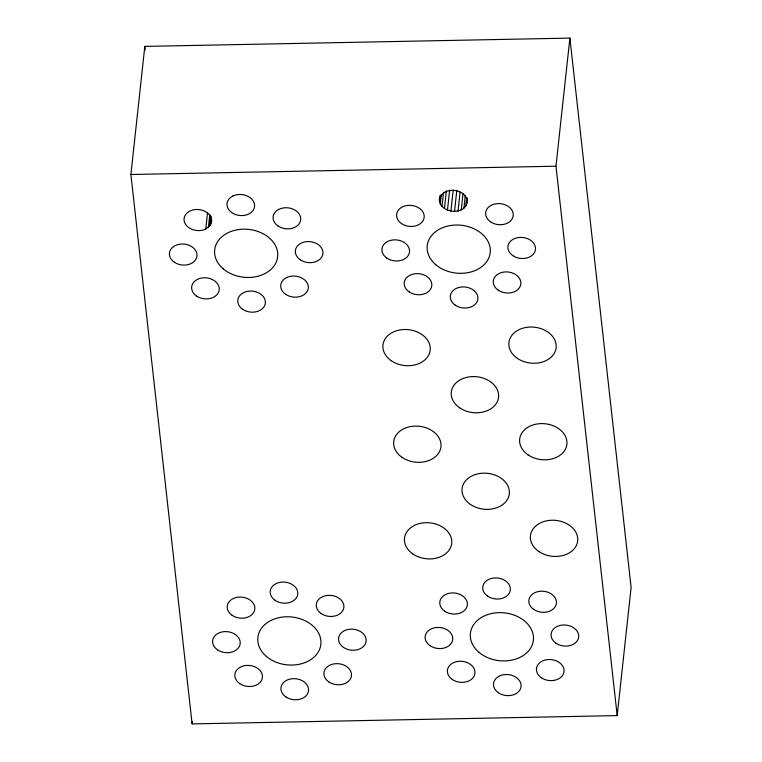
<?xml version="1.0" encoding="UTF-8"?>
<svg xmlns="http://www.w3.org/2000/svg" width="762" height="762" viewBox="0 0 762 762"><rect width="100%" height="100%" fill="white"/><g stroke="black" fill="none" stroke-linecap="round" stroke-linejoin="round"><path stroke-width="1.14" d="M439.56 201.149C439.922 186.461 464.868 187.204 467.116 200.606C466.668 218.132 433.702 212.55 440.198 195.253M130.893 174.498L144.809 46.396L569.89 38.1L631.107 587.502L617.191 715.604L192.11 723.9L130.893 174.498L555.974 166.202L569.89 38.1M205.75 229.057L210.36 225.095A13.859 10.525 6.2 0 0 199.072 209.588A13.859 10.525 6.2 0 0 184.48 222.142A13.859 10.525 6.2 0 0 205.75 229.057L207.54 212.56M208.407 227.324L209.817 214.36M209.388 226.209L210.541 215.598M210.36 225.095L211.255 216.837M192.11 723.9L192.367 721.547M440.331 203.873L441.36 194.443M441.998 206.397L443.532 192.253M444.427 208.54L446.351 190.862M447.465 210.16L449.647 190.129M450.904 211.15L453.209 189.938M454.514 211.445L456.819 190.233M458.038 211.017L460.086 192.157M461.248 209.893L463.039 193.396M463.906 208.159L465.315 195.196M465.858 205.93L466.754 197.682M467.116 200.606L467.373 198.253M466.944 203.349L467.458 198.634M555.974 166.202L617.191 715.604M144.809 46.396L145.199 49.94M232.886 196.015L230.219 197.749A13.859 10.525 6.2 0 0 237.192 215.046A13.859 10.525 6.2 0 0 254.413 203.835A13.859 10.525 6.2 0 0 232.886 196.015M528.018 454.838A23.765 18.04 6.2 0 0 566.623 445.951A23.765 18.04 6.2 0 0 535.229 424.329A23.765 18.04 6.2 0 0 528.018 454.838M538.858 551.526A23.765 18.04 6.2 0 0 577.406 542.515A23.765 18.04 6.2 0 0 545.897 520.989A23.765 18.04 6.2 0 0 538.858 551.526M470.421 504.406A23.765 18.04 6.2 0 0 509.026 495.519A23.765 18.04 6.2 0 0 477.631 473.897A23.765 18.04 6.2 0 0 470.421 504.406M459.657 407.813A23.765 18.04 6.2 0 0 498.262 398.917A23.765 18.04 6.2 0 0 466.868 377.304A23.765 18.04 6.2 0 0 459.657 407.813M391.306 360.74A23.765 18.04 6.2 0 0 429.911 351.853A23.765 18.04 6.2 0 0 398.516 330.232A23.765 18.04 6.2 0 0 391.306 360.74M402.069 457.343A23.765 18.04 6.2 0 0 440.674 448.447A23.765 18.04 6.2 0 0 409.28 426.834A23.765 18.04 6.2 0 0 402.069 457.343M412.833 553.936A23.765 18.04 6.2 0 0 451.437 545.049A23.765 18.04 6.2 0 0 420.043 523.427A23.765 18.04 6.2 0 0 412.833 553.936M517.331 358.33A23.765 18.04 6.2 0 0 555.879 349.32A23.765 18.04 6.2 0 0 524.37 327.793A23.765 18.04 6.2 0 0 517.331 358.33M285.836 696.887A13.859 10.525 6.2 0 0 308.362 691.696A13.859 10.525 6.2 0 0 290.046 679.085A13.859 10.525 6.2 0 0 285.836 696.887M277.987 225.962A13.859 10.525 6.2 0 0 300.514 220.78A13.859 10.525 6.2 0 0 282.197 208.169A13.859 10.525 6.2 0 0 277.987 225.962M174.288 262.214A13.859 10.525 6.2 0 0 196.806 257.032A13.859 10.525 6.2 0 0 178.499 244.421A13.859 10.525 6.2 0 0 174.288 262.214M196.539 296.008A13.859 10.525 6.2 0 0 219.056 290.817A13.859 10.525 6.2 0 0 200.749 278.206A13.859 10.525 6.2 0 0 196.539 296.008M223.237 268.862A31.68 24.051 6.2 0 0 276.473 261.566A31.68 24.051 6.2 0 0 238.811 229.533A31.68 24.051 6.2 0 0 223.237 268.862M300.238 259.756A13.859 10.525 6.2 0 0 322.764 254.575A13.859 10.525 6.2 0 0 304.448 241.964A13.859 10.525 6.2 0 0 300.238 259.756M285.598 294.265A13.859 10.525 6.2 0 0 308.124 289.084A13.859 10.525 6.2 0 0 289.808 276.473A13.859 10.525 6.2 0 0 285.598 294.265M242.649 309.286A13.859 10.525 6.2 0 0 265.166 304.095A13.859 10.525 6.2 0 0 246.85 291.484A13.859 10.525 6.2 0 0 242.649 309.286M401.469 223.552A13.859 10.525 6.2 0 0 423.996 218.37A13.859 10.525 6.2 0 0 405.679 205.759A13.859 10.525 6.2 0 0 401.469 223.552M490.538 221.818A13.859 10.525 6.2 0 0 513.055 216.627A13.859 10.525 6.2 0 0 494.738 204.016A13.859 10.525 6.2 0 0 490.538 221.818M386.829 258.07A13.859 10.525 6.2 0 0 409.356 252.879A13.859 10.525 6.2 0 0 391.039 240.268A13.859 10.525 6.2 0 0 386.829 258.07M409.08 291.856A13.859 10.525 6.2 0 0 431.606 286.674A13.859 10.525 6.2 0 0 413.29 274.063A13.859 10.525 6.2 0 0 409.08 291.856M455.19 305.133A13.859 10.525 6.2 0 0 477.707 299.952A13.859 10.525 6.2 0 0 459.4 287.341A13.859 10.525 6.2 0 0 455.19 305.133M498.148 290.122A13.859 10.525 6.2 0 0 520.665 284.94A13.859 10.525 6.2 0 0 502.349 272.329A13.859 10.525 6.2 0 0 498.148 290.122M512.788 255.613A13.859 10.525 6.2 0 0 535.305 250.422A13.859 10.525 6.2 0 0 516.988 237.811A13.859 10.525 6.2 0 0 512.788 255.613M435.778 264.719A31.68 24.051 6.2 0 0 489.013 257.423A31.68 24.051 6.2 0 0 451.361 225.39A31.68 24.051 6.2 0 0 435.778 264.719M232.124 615.305A13.859 10.525 6.2 0 0 254.641 610.114A13.859 10.525 6.2 0 0 236.325 597.503A13.859 10.525 6.2 0 0 232.124 615.305M217.484 649.815A13.859 10.525 6.2 0 0 240.001 644.633A13.859 10.525 6.2 0 0 221.685 632.022A13.859 10.525 6.2 0 0 217.484 649.815M239.735 683.609A13.859 10.525 6.2 0 0 262.252 678.418A13.859 10.525 6.2 0 0 243.935 665.807A13.859 10.525 6.2 0 0 239.735 683.609M266.433 656.463A31.68 24.051 6.2 0 0 319.659 649.167A31.68 24.051 6.2 0 0 282.007 617.134A31.68 24.051 6.2 0 0 266.433 656.463M321.183 613.562A13.859 10.525 6.2 0 0 343.7 608.381A13.859 10.525 6.2 0 0 325.384 595.77A13.859 10.525 6.2 0 0 321.183 613.562M343.433 647.357A13.859 10.525 6.2 0 0 365.95 642.176A13.859 10.525 6.2 0 0 347.634 629.564A13.859 10.525 6.2 0 0 343.433 647.357M328.793 681.866A13.859 10.525 6.2 0 0 351.311 676.685A13.859 10.525 6.2 0 0 333.004 664.073A13.859 10.525 6.2 0 0 328.793 681.866M430.025 645.671A13.859 10.525 6.2 0 0 452.542 640.48A13.859 10.525 6.2 0 0 434.226 627.869A13.859 10.525 6.2 0 0 430.025 645.671M444.665 611.153A13.859 10.525 6.2 0 0 467.182 605.971A13.859 10.525 6.2 0 0 448.866 593.36A13.859 10.525 6.2 0 0 444.665 611.153M487.623 596.141A13.859 10.525 6.2 0 0 510.14 590.95A13.859 10.525 6.2 0 0 491.823 578.339A13.859 10.525 6.2 0 0 487.623 596.141M452.276 679.456A13.859 10.525 6.2 0 0 474.793 674.275A13.859 10.525 6.2 0 0 456.486 661.664A13.859 10.525 6.2 0 0 452.276 679.456M541.334 677.723A13.859 10.525 6.2 0 0 563.861 672.532A13.859 10.525 6.2 0 0 545.544 659.93A13.859 10.525 6.2 0 0 541.334 677.723M555.974 643.214A13.859 10.525 6.2 0 0 578.491 638.023A13.859 10.525 6.2 0 0 560.184 625.412A13.859 10.525 6.2 0 0 555.974 643.214M533.724 609.419A13.859 10.525 6.2 0 0 556.241 604.228A13.859 10.525 6.2 0 0 537.934 591.617A13.859 10.525 6.2 0 0 533.724 609.419M498.386 692.734A13.859 10.525 6.2 0 0 520.903 687.553A13.859 10.525 6.2 0 0 502.587 674.942A13.859 10.525 6.2 0 0 498.386 692.734M478.974 652.32A31.68 24.051 6.2 0 0 532.209 645.023A31.68 24.051 6.2 0 0 494.548 612.991A31.68 24.051 6.2 0 0 478.974 652.32M275.072 600.285A13.859 10.525 6.2 0 0 297.599 595.103A13.859 10.525 6.2 0 0 279.283 582.492A13.859 10.525 6.2 0 0 275.072 600.285"/></g></svg>
